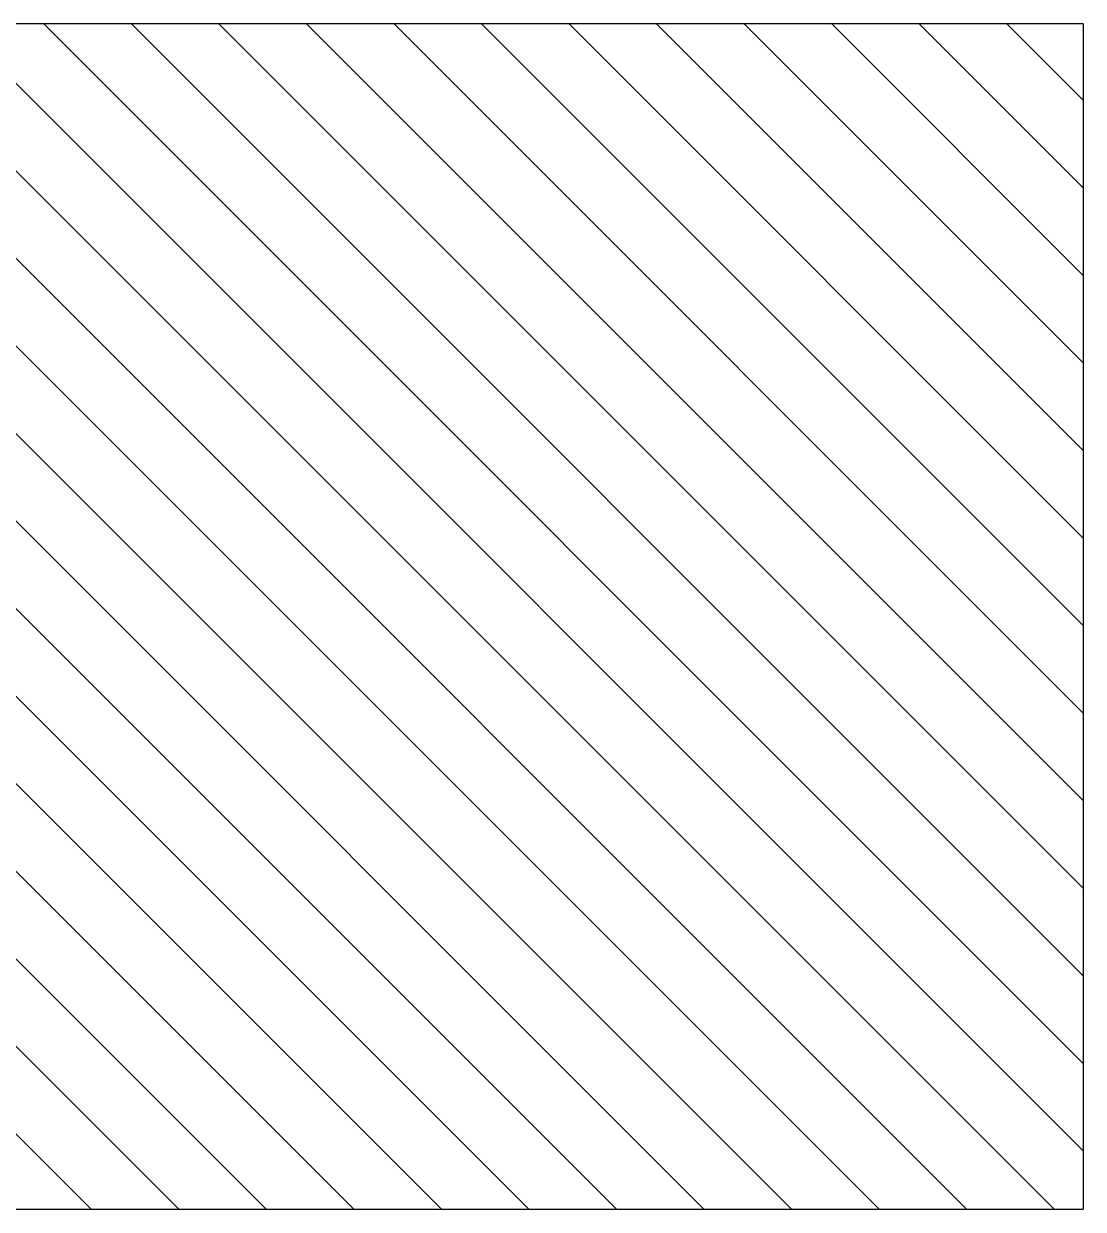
# Model space of a CAD drawing. Extents: x -30 to 1202, y 231 to 898.
# Drawn here: x 110.66 to 124.25, y 393.78 to 408.98 of the extents above; entities that cross this region are included whole.
import ezdxf

# ---------------------------------------------------------------- set-up
doc = ezdxf.new("R2010")
doc.units = 0
doc.header["$LTSCALE"] = 0.04
doc.layers.add('PISOS', color=1, linetype='CONTINUOUS')
doc.layers.add('PISOS1', color=3, linetype='CONTINUOUS')

msp = doc.modelspace()

# ---------------------------------------------------------------- linework, layer by layer
at = {"layer": 'PISOS'}
for p, q in [((114.893, 393.781), (99.693, 408.981)), ((116.016, 393.781), (100.816, 408.981)), ((117.138, 393.781), (101.938, 408.981)), ((118.261, 393.781), (103.061, 408.981)), ((119.383, 393.781), (104.183, 408.981)), ((120.506, 393.781), (105.306, 408.981)), ((121.628, 393.781), (106.428, 408.981)), ((122.751, 393.781), (107.551, 408.981)), ((123.873, 393.781), (108.673, 408.981)), ((124.247, 394.53), (109.796, 408.981)), ((124.247, 395.652), (110.918, 408.981)), ((124.247, 396.775), (112.041, 408.981)), ((124.247, 397.897), (113.163, 408.981)), ((124.247, 399.02), (114.286, 408.981)), ((124.247, 400.142), (115.409, 408.981)), ((124.247, 401.265), (116.531, 408.981)), ((124.247, 402.387), (117.654, 408.981)), ((124.247, 403.51), (118.776, 408.981)), ((124.247, 404.632), (119.899, 408.981)), ((124.247, 405.755), (121.021, 408.981)), ((124.247, 406.878), (122.144, 408.981)), ((124.247, 408), (123.266, 408.981)), ((113.771, 393.781), (99.339, 408.212)), ((112.648, 393.781), (99.339, 407.09)), ((111.526, 393.781), (99.339, 405.967))]:
    msp.add_line(p, q, dxfattribs=at)
at = {"layer": 'PISOS1'}
for p, q in [((124.247, 408.981), (99.339, 408.981)), ((124.247, 408.981), (124.247, 393.781)), ((99.339, 393.781), (124.247, 393.781))]:
    msp.add_line(p, q, dxfattribs=at)

doc.saveas('drawing.dxf')
